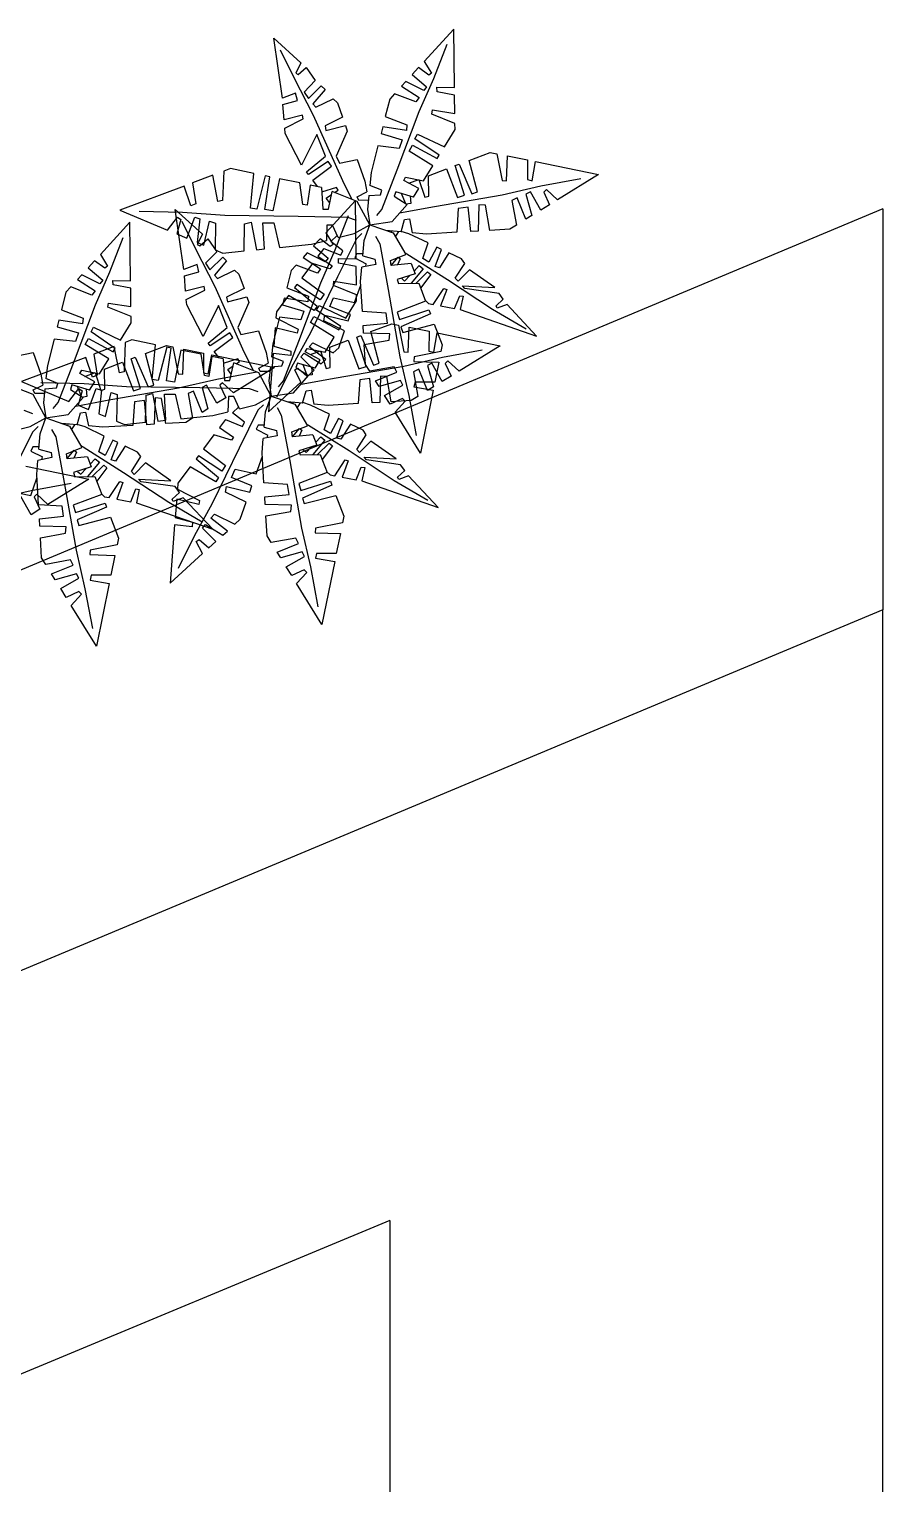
# Model space of a CAD drawing. Header units: millimetres. Extents: x 266 to 2266, y 192 to 2476.
# Drawn here: x 611.8 to 750.4, y 1387.5 to 1623.5 of the extents above; entities that cross this region are included whole.
import ezdxf

# ---------------------------------------------------------------- set-up
doc = ezdxf.new("R2010")
doc.units = ezdxf.units.MM
doc.layers.add('ARREDI_attrezzature', color=8, linetype='Continuous')
doc.layers.add('MURO', color=1, linetype='Continuous')
doc.layers.add('PALMA_pianta - trees palm', color=74, linetype='Continuous', lineweight=25)

msp = doc.modelspace()

# ---------------------------------------------------------------- linework, layer by layer
at = {"layer": 'ARREDI_attrezzature'}
for p, q in [((750.37, 1318.49), (750.37, 1529.3)), ((670.37, 1430.2), (461.56, 1343.3)), ((670.37, 1430.2), (670.37, 1318.49))]:
    msp.add_line(p, q, dxfattribs=at)
at = {"layer": 'MURO'}
for p, q in [((750.37, 1594.35), (266.06, 1391.56)), ((750.37, 1594.35), (750.37, 1529.3)), ((750.37, 1529.3), (266.06, 1326.51))]:
    msp.add_line(p, q, dxfattribs=at)
at = {"layer": 'PALMA_pianta - trees palm'}
for p, q in [((652.91, 1612.32), (651.52, 1622.07)), ((651.52, 1622.07), (655.93, 1618.05)), ((680.74, 1623.53), (675.93, 1618.29)), ((680.85, 1614.04), (680.74, 1623.53)), ((654.85, 1615.6), (652.61, 1620.1)), ((677.47, 1615.49), (679.65, 1621.07)), ((655.93, 1618.05), (655.09, 1616.37)), ((655.49, 1616.14), (656.79, 1617.27)), ((656.79, 1617.27), (658.26, 1615.16)), ((675, 1617.27), (673.96, 1616.14)), ((676.66, 1616.07), (675, 1617.27)), ((675.93, 1618.29), (677.11, 1616.39)), ((657.99, 1609.48), (654.85, 1615.6)), ((655.09, 1616.37), (655.49, 1616.14)), ((658.26, 1615.16), (656.44, 1613.32)), ((672.93, 1615.01), (672.24, 1614.26)), ((672.93, 1615.01), (672.24, 1614.26)), ((675.85, 1613.55), (672.93, 1615.01)), ((673.96, 1616.14), (676.32, 1614.14)), ((675.13, 1610.14), (677.47, 1615.49)), ((677.11, 1616.39), (676.66, 1616.07)), ((655.05, 1613.15), (652.91, 1612.32)), ((655.34, 1611.96), (655.05, 1613.15)), ((656.44, 1613.32), (657.13, 1612.28)), ((657.13, 1612.28), (659.21, 1614.3)), ((659.85, 1613.72), (657.85, 1611.38)), ((659.21, 1614.3), (659.85, 1613.72)), ((659.21, 1614.3), (659.85, 1613.72)), ((671.12, 1613.04), (670.33, 1612.18)), ((674.57, 1611.71), (671.12, 1613.04)), ((672.24, 1614.26), (675.1, 1612.41)), ((675.1, 1612.41), (674.57, 1611.71)), ((676.32, 1614.14), (675.85, 1613.55)), ((677.98, 1614.09), (680.85, 1614.04)), ((678.01, 1613.37), (677.98, 1614.09)), ((680.86, 1612.83), (678.01, 1613.37)), ((680.9, 1609.83), (680.86, 1612.83)), ((652.99, 1611.3), (655.34, 1611.96)), ((653.18, 1608.79), (652.99, 1611.3)), ((657.85, 1611.38), (658.34, 1610.84)), ((658.34, 1610.84), (661.13, 1612.21)), ((661.13, 1612.21), (661.85, 1611.55)), ((661.85, 1611.55), (662.67, 1609.22)), ((670.33, 1612.18), (669.61, 1609.33)), ((671.55, 1600.67), (675.13, 1610.14)), ((677.17, 1609.74), (677.25, 1610.4)), ((677.25, 1610.4), (680.9, 1609.83)), ((656.2, 1609.54), (653.18, 1608.79)), ((653.29, 1607.44), (656.31, 1608.99)), ((656.31, 1608.99), (656.2, 1609.54)), ((662.71, 1598.89), (657.99, 1609.48)), ((662.67, 1609.22), (659.83, 1607.83)), ((659.83, 1607.83), (659.98, 1607.05)), ((659.98, 1607.05), (663.14, 1607.86)), ((663.14, 1607.86), (663.45, 1606.98)), ((663.14, 1607.86), (663.45, 1606.98)), ((669.19, 1607.67), (668.92, 1606.59)), ((669.19, 1607.67), (668.92, 1606.59)), ((673.03, 1607.05), (669.19, 1607.67)), ((669.61, 1609.33), (673.12, 1607.99)), ((673.12, 1607.99), (673.03, 1607.05)), ((680.92, 1608.22), (677.17, 1609.74)), ((680.93, 1607.23), (680.92, 1608.22)), ((653.35, 1606.61), (653.29, 1607.44)), ((656.03, 1601.44), (653.35, 1606.61)), ((658.5, 1606.45), (656.03, 1601.44)), ((659.92, 1602.9), (658.5, 1606.45)), ((663.45, 1606.98), (661.65, 1602.93)), ((668.92, 1606.59), (672.37, 1605.58)), ((672.37, 1605.58), (671.88, 1604.15)), ((674.43, 1605.73), (674.84, 1606.49)), ((678.36, 1603.05), (674.43, 1605.73)), ((674.84, 1606.49), (679.2, 1604.41)), ((679.2, 1604.41), (680.93, 1607.23)), ((668.41, 1604.58), (667.32, 1600.27)), ((671.88, 1604.15), (668.41, 1604.58)), ((673.48, 1603.71), (674.01, 1604.69)), ((677.31, 1601.35), (673.48, 1603.71)), ((674.01, 1604.69), (678.03, 1602.51)), ((678.03, 1602.51), (678.36, 1603.05)), ((678.03, 1602.51), (678.36, 1603.05)), ((683.25, 1602.23), (686.65, 1603.52)), ((686.65, 1603.52), (687.72, 1603.3)), ((687.72, 1603.3), (688.58, 1598.94)), ((689.31, 1598.89), (689.46, 1602.95)), ((689.46, 1602.95), (692.69, 1602.29)), ((644.48, 1600.88), (643.39, 1600.47)), ((648.29, 1600.09), (644.48, 1600.88)), ((656.83, 1600.36), (659.92, 1602.9)), ((660.35, 1602.06), (657.15, 1599.94)), ((657.84, 1599.02), (660.87, 1601.28)), ((660.87, 1601.28), (660.35, 1602.06)), ((661.65, 1602.93), (662.17, 1601.77)), ((662.17, 1601.77), (665.04, 1602.39)), ((665.04, 1602.39), (666.27, 1598.87)), ((669.06, 1594.27), (671.55, 1600.67)), ((675.81, 1598.91), (677.31, 1601.35)), ((676.61, 1599.72), (679.55, 1600.83)), ((679.55, 1600.83), (681.31, 1596.2)), ((680.95, 1601.37), (681.6, 1601.61)), ((680.95, 1601.37), (681.6, 1601.61)), ((682.47, 1596.57), (680.95, 1601.37)), ((681.6, 1601.61), (683.68, 1596.81)), ((684.59, 1597.1), (683.25, 1602.23)), ((692.69, 1602.29), (692.68, 1599.1)), ((693.45, 1598.91), (694, 1602.02)), ((694, 1602.02), (704.22, 1599.93)), ((641.61, 1599.8), (638.31, 1598.56)), ((638.31, 1598.56), (638.86, 1595.19)), ((642.45, 1595.54), (641.61, 1599.8)), ((643.39, 1600.47), (643.21, 1595.72)), ((647.74, 1594.45), (648.29, 1600.09)), ((650.13, 1599.71), (648.74, 1594.3)), ((650.06, 1594.25), (650.86, 1599.56)), ((650.86, 1599.56), (650.13, 1599.71)), ((650.86, 1599.56), (650.13, 1599.71)), ((652.43, 1599.24), (651.36, 1594.05)), ((655.72, 1598.56), (652.43, 1599.24)), ((656.23, 1595.09), (655.72, 1598.56)), ((657.15, 1599.94), (656.83, 1600.36)), ((657.15, 1599.94), (656.83, 1600.36)), ((658.63, 1597.96), (657.84, 1599.02)), ((664.19, 1595.91), (662.71, 1598.89)), ((666.27, 1598.87), (666.61, 1597.12)), ((667.32, 1600.27), (667.11, 1598.16)), ((672.6, 1598.97), (672.89, 1599.52)), ((675.04, 1597.65), (672.6, 1598.97)), ((672.89, 1599.52), (675.81, 1598.91)), ((673.43, 1598.52), (675.08, 1599.14)), ((675.08, 1599.14), (676.01, 1596.24)), ((676.66, 1596.44), (676.61, 1599.72)), ((688.58, 1598.94), (689.31, 1598.89)), ((692.68, 1599.1), (693.45, 1598.91)), ((694.86, 1598.07), (701.34, 1599.27)), ((704.22, 1599.93), (697.56, 1595.83)), ((636.98, 1598.06), (626.54, 1594.13)), ((638.08, 1594.87), (636.98, 1598.06)), ((657.43, 1598.21), (656.95, 1594.98)), ((659.28, 1597.82), (657.43, 1598.21)), ((661.67, 1597.82), (659.27, 1597.09)), ((659.28, 1597.82), (659.49, 1594.3)), ((660.02, 1596.1), (660.91, 1596.69)), ((660.6, 1595.31), (660.02, 1596.1)), ((660.38, 1594.32), (661.01, 1597.15)), ((665.05, 1595.57), (661.01, 1597.15)), ((661.38, 1597), (661.96, 1597.39)), ((661.96, 1597.39), (661.67, 1597.82)), ((665.05, 1596.32), (666.61, 1597.12)), ((665.3, 1595.74), (665.05, 1596.32)), ((666.94, 1596.51), (666.71, 1594.24)), ((666.94, 1596.51), (668.81, 1596.66)), ((669.05, 1597.38), (667.11, 1598.16)), ((668.81, 1596.66), (669.05, 1597.38)), ((671.32, 1597.13), (671.07, 1596.42)), ((671.07, 1596.42), (673.15, 1595.09)), ((674.19, 1596.28), (671.32, 1597.13)), ((672.87, 1595.27), (672.24, 1596.86)), ((673.63, 1596.45), (673.75, 1595.23)), ((674.19, 1596.28), (675.04, 1597.65)), ((676.01, 1596.24), (676.66, 1596.44)), ((677.62, 1594.75), (688.59, 1596.65)), ((681.31, 1596.2), (682.47, 1596.57)), ((683.68, 1596.81), (684.59, 1597.1)), ((688.59, 1596.65), (694.86, 1598.07)), ((691.04, 1596.14), (690.17, 1595.73)), ((692.44, 1592.67), (691.04, 1596.14)), ((693.17, 1597.11), (692.43, 1596.73)), ((692.43, 1596.73), (693.4, 1593.26)), ((694.83, 1594.15), (693.17, 1597.11)), ((695.76, 1597.5), (695.32, 1597.07)), ((695.32, 1597.07), (696.27, 1595.03)), ((697.56, 1595.83), (695.76, 1597.5)), ((626.54, 1594.13), (634.26, 1590.92)), ((636.73, 1593.74), (629.69, 1593.91)), ((636.93, 1584.52), (635.54, 1594.27)), ((635.54, 1594.27), (639.95, 1590.25)), ((643.59, 1593.3), (636.73, 1593.74)), ((638.86, 1595.19), (638.08, 1594.87)), ((643.21, 1595.72), (642.45, 1595.54)), ((648.74, 1594.3), (647.74, 1594.45)), ((651.36, 1594.05), (650.06, 1594.25)), ((656.95, 1594.98), (656.23, 1595.09)), ((659.49, 1594.3), (660.38, 1594.32)), ((664.76, 1595.73), (659.95, 1590.49)), ((664.87, 1586.24), (664.76, 1595.73)), ((667.1, 1591.78), (665.05, 1595.57)), ((666.88, 1595.75), (665.3, 1595.74)), ((666.71, 1594.24), (667.1, 1591.78)), ((668.25, 1593.3), (669.06, 1594.27)), ((670.72, 1592.32), (673.15, 1595.09)), ((671.93, 1593.71), (677.62, 1594.75)), ((673.75, 1595.23), (672.93, 1595.12)), ((681.45, 1594.39), (681.2, 1590.55)), ((683.09, 1594.62), (681.45, 1594.39)), ((683.47, 1590.68), (683.09, 1594.62)), ((684.82, 1595.03), (684.69, 1590.75)), ((685.85, 1594.93), (684.82, 1595.03)), ((686.57, 1590.86), (685.85, 1594.93)), ((690.17, 1595.73), (690.9, 1591.72)), ((696.27, 1595.03), (694.83, 1594.15)), ((628.18, 1592.18), (623.37, 1586.94)), ((628.29, 1582.7), (628.18, 1592.18)), ((634.26, 1590.92), (635.88, 1592.99)), ((636.41, 1592.61), (635.76, 1590.29)), ((635.88, 1592.99), (636.41, 1592.61)), ((638.88, 1587.79), (636.63, 1592.3)), ((637.42, 1589.6), (638.68, 1593.01)), ((638.68, 1593.01), (639.53, 1592.73)), ((639.53, 1592.73), (639.08, 1588.91)), ((640.19, 1588.45), (641.09, 1592.35)), ((641.09, 1592.35), (642.07, 1592.06)), ((642.07, 1592.06), (641.99, 1587.7)), ((655.49, 1593.14), (643.59, 1593.3)), ((646.7, 1587.52), (646.77, 1591.94)), ((646.77, 1591.94), (647.84, 1592.22)), ((647.84, 1592.22), (648.7, 1587.73)), ((649.74, 1592.08), (651.51, 1592.11)), ((650, 1587.86), (649.74, 1592.08)), ((651.51, 1592.11), (652.43, 1588.1)), ((663.56, 1592.96), (655.49, 1593.14)), ((660.13, 1591.7), (660.05, 1589.24)), ((661.02, 1591.72), (660.13, 1591.7)), ((661.94, 1589.71), (661.02, 1591.72)), ((661.49, 1587.69), (663.67, 1593.27)), ((664.96, 1592.45), (663.56, 1592.96)), ((664.55, 1590.37), (667.1, 1591.78)), ((666.17, 1589.22), (667.1, 1591.78)), ((667.1, 1591.78), (670.72, 1592.32)), ((667.1, 1591.78), (670.9, 1590.46)), ((672.17, 1590.63), (672.72, 1592.62)), ((672.72, 1592.62), (673.54, 1592.74)), ((673.54, 1592.74), (673.99, 1590.47)), ((690.9, 1591.72), (689.8, 1591.05)), ((693.4, 1593.26), (692.44, 1592.67)), ((693.4, 1593.26), (692.44, 1592.67)), ((624.91, 1584.14), (627.09, 1589.72)), ((635.76, 1590.29), (637.42, 1589.6)), ((639.08, 1588.91), (640.19, 1588.45)), ((639.08, 1588.91), (640.19, 1588.45)), ((639.95, 1590.25), (639.11, 1588.57)), ((639.51, 1588.34), (640.81, 1589.47)), ((640.81, 1589.47), (642.28, 1587.36)), ((657.62, 1588.63), (660.05, 1589.24)), ((659.02, 1589.47), (657.98, 1588.34)), ((660.68, 1588.27), (659.02, 1589.47)), ((659.95, 1590.49), (661.13, 1588.59)), ((661.8, 1590.01), (660.78, 1589.04)), ((662.73, 1587.53), (660.78, 1589.04)), ((664.92, 1589.49), (661.87, 1583.34)), ((661.94, 1589.71), (664.55, 1590.37)), ((665.81, 1590.38), (664.92, 1589.49)), ((665.96, 1586.71), (666.17, 1589.22)), ((668.03, 1589.91), (668.71, 1588.7)), ((672.17, 1590.63), (669.67, 1590.85)), ((670.64, 1590.77), (670.61, 1590.56)), ((670.9, 1590.46), (672.95, 1586.97)), ((671.26, 1589.83), (671.81, 1590.66)), ((673.46, 1590.32), (672.19, 1590.71)), ((676.55, 1588.84), (673.46, 1590.32)), ((676.32, 1590.27), (673.99, 1590.47)), ((675.69, 1586.29), (676.55, 1588.84)), ((681.2, 1590.55), (676.32, 1590.27)), ((684.69, 1590.75), (683.47, 1590.68)), ((684.69, 1590.75), (683.47, 1590.68)), ((689.8, 1591.05), (686.57, 1590.86)), ((623.37, 1586.94), (624.55, 1585.04)), ((642.01, 1581.68), (638.88, 1587.79)), ((639.11, 1588.57), (639.51, 1588.34)), ((642.28, 1587.36), (640.46, 1585.52)), ((641.15, 1584.48), (643.23, 1586.5)), ((641.99, 1587.7), (643.25, 1587.18)), ((643.23, 1586.5), (643.87, 1585.92)), ((643.23, 1586.5), (643.87, 1585.92)), ((643.25, 1587.18), (646.7, 1587.52)), ((648.7, 1587.73), (650, 1587.86)), ((648.7, 1587.73), (650, 1587.86)), ((652.43, 1588.1), (657.62, 1588.63)), ((656.95, 1587.21), (656.26, 1586.46)), ((656.95, 1587.21), (656.26, 1586.46)), ((656.26, 1586.46), (659.12, 1584.61)), ((659.88, 1585.75), (656.95, 1587.21)), ((657.98, 1588.34), (660.34, 1586.34)), ((659.64, 1587.95), (658.67, 1586.66)), ((658.67, 1586.66), (660.98, 1585.13)), ((659.15, 1582.34), (661.49, 1587.69)), ((659.64, 1587.95), (662.42, 1586.84)), ((661.13, 1588.59), (660.68, 1588.27)), ((662.42, 1586.84), (662.73, 1587.53)), ((664.96, 1587.08), (664.65, 1586.4)), ((665.99, 1587.07), (664.96, 1587.08)), ((665.96, 1586.71), (667.94, 1586.17)), ((668.71, 1588.7), (670.08, 1581.28)), ((670.44, 1585.96), (672.95, 1586.97)), ((670.55, 1585.19), (671.68, 1586.54)), ((671.68, 1586.54), (672.04, 1586.23)), ((672.76, 1587.3), (673.12, 1587.07)), ((673.12, 1587.07), (679.71, 1582.92)), ((677.98, 1588.15), (676.69, 1585.7)), ((677.7, 1584.98), (678.75, 1587.78)), ((678.75, 1587.78), (677.98, 1588.15)), ((678.75, 1587.78), (677.98, 1588.15)), ((679.94, 1587.21), (678.4, 1584.77)), ((681.98, 1586.23), (679.94, 1587.21)), ((622.44, 1585.92), (621.4, 1584.79)), ((621.4, 1584.79), (623.76, 1582.8)), ((624.1, 1584.73), (622.44, 1585.92)), ((622.57, 1578.79), (624.91, 1584.14)), ((624.55, 1585.04), (624.1, 1584.73)), ((639.07, 1585.34), (636.93, 1584.52)), ((637.01, 1583.5), (639.36, 1584.16)), ((639.36, 1584.16), (639.07, 1585.34)), ((640.46, 1585.52), (641.15, 1584.48)), ((643.87, 1585.92), (641.87, 1583.58)), ((642.36, 1583.03), (645.15, 1584.41)), ((645.15, 1584.41), (645.87, 1583.75)), ((654.35, 1584.38), (653.63, 1581.53)), ((655.14, 1585.24), (654.35, 1584.38)), ((658.59, 1583.91), (655.14, 1585.24)), ((657.79, 1585.48), (656.08, 1583.19)), ((660.64, 1584.61), (657.79, 1585.48)), ((659.12, 1584.61), (658.59, 1583.91)), ((660.34, 1586.34), (659.88, 1585.75)), ((660.98, 1585.13), (660.64, 1584.61)), ((662, 1586.29), (664.87, 1586.24)), ((662.03, 1585.57), (662, 1586.29)), ((664.89, 1585.03), (662.03, 1585.57)), ((664.65, 1586.4), (666.52, 1585.44)), ((664.92, 1582.03), (664.89, 1585.03)), ((665.6, 1582.57), (665.8, 1584.9)), ((668.06, 1585.35), (665.8, 1584.9)), ((666.43, 1585.02), (666.52, 1585.44)), ((667.94, 1586.17), (668.06, 1585.35)), ((670.56, 1585.14), (670.44, 1585.96)), ((673.84, 1585.47), (670.56, 1585.14)), ((672.04, 1586.23), (671.62, 1585.25)), ((675.77, 1584.6), (673.83, 1582.28)), ((673.84, 1585.47), (674.46, 1583.82)), ((674.29, 1584.27), (675.11, 1585.15)), ((674.61, 1582.29), (676.49, 1584.12)), ((675.11, 1585.15), (675.77, 1584.6)), ((676.69, 1585.7), (675.69, 1586.29)), ((676.49, 1584.12), (677, 1583.7)), ((678.4, 1584.77), (677.7, 1584.98)), ((680.98, 1583.1), (682.51, 1585.5)), ((683.26, 1584.47), (681.43, 1582.6)), ((682.51, 1585.5), (681.98, 1586.23)), ((687.37, 1581.59), (683.26, 1584.47)), ((687.37, 1581.59), (683.26, 1584.47)), ((618.56, 1581.7), (617.77, 1580.84)), ((622.01, 1580.36), (618.56, 1581.7)), ((620.37, 1583.67), (619.68, 1582.91)), ((620.37, 1583.67), (619.68, 1582.91)), ((619.68, 1582.91), (622.54, 1581.07)), ((623.29, 1582.2), (620.37, 1583.67)), ((623.76, 1582.8), (623.29, 1582.2)), ((625.42, 1582.74), (628.29, 1582.7)), ((625.45, 1582.02), (625.42, 1582.74)), ((628.3, 1581.48), (625.45, 1582.02)), ((637.21, 1580.99), (637.01, 1583.5)), ((640.22, 1581.74), (637.21, 1580.99)), ((640.33, 1581.19), (640.22, 1581.74)), ((641.87, 1583.58), (642.36, 1583.03)), ((645.87, 1583.75), (646.69, 1581.41)), ((655.26, 1582.1), (654.88, 1581.59)), ((655.26, 1582.1), (654.88, 1581.59)), ((659.06, 1579.57), (655.26, 1582.1)), ((655.57, 1572.87), (659.15, 1582.34)), ((656.08, 1583.19), (659.68, 1580.49)), ((661.87, 1583.34), (657.45, 1574.25)), ((661.19, 1581.94), (661.27, 1582.6)), ((664.94, 1580.42), (661.19, 1581.94)), ((661.27, 1582.6), (664.92, 1582.03)), ((664.64, 1579.17), (665.63, 1582)), ((665.89, 1577.7), (665.6, 1582.57)), ((674.46, 1583.82), (671.56, 1582.89)), ((671.56, 1582.89), (671.77, 1582.25)), ((671.77, 1582.25), (675.04, 1582.3)), ((672.23, 1583.11), (672.75, 1582.62)), ((672.75, 1582.62), (673.62, 1583.55)), ((675.04, 1582.3), (676.16, 1579.37)), ((677, 1583.7), (675.35, 1581.5)), ((679.71, 1582.92), (687.04, 1578.09)), ((681.43, 1582.6), (680.98, 1583.1)), ((682.17, 1581.85), (687.37, 1581.59)), ((682.55, 1581.41), (682.17, 1581.85)), ((617.77, 1580.84), (617.05, 1577.98)), ((622.54, 1581.07), (622.01, 1580.36)), ((628.34, 1578.49), (628.3, 1581.48)), ((637.31, 1579.64), (640.33, 1581.19)), ((637.38, 1578.81), (637.31, 1579.64)), ((646.73, 1571.09), (642.01, 1581.68)), ((646.69, 1581.41), (643.85, 1580.03)), ((643.85, 1580.03), (644, 1579.25)), ((644, 1579.25), (647.16, 1580.06)), ((647.16, 1580.06), (647.47, 1579.18)), ((647.16, 1580.06), (647.47, 1579.18)), ((653.92, 1580.31), (651.95, 1577.66)), ((653.21, 1579.87), (652.94, 1578.79)), ((653.21, 1579.87), (652.94, 1578.79)), ((657.05, 1579.25), (653.21, 1579.87)), ((653.63, 1581.53), (657.14, 1580.19)), ((658.07, 1577.85), (653.92, 1580.31)), ((654.88, 1581.59), (658.55, 1578.57)), ((657.14, 1580.19), (657.05, 1579.25)), ((659.68, 1580.49), (659.06, 1579.57)), ((660.61, 1578.54), (661.22, 1579.91)), ((661.22, 1579.91), (664.64, 1579.17)), ((663.22, 1576.61), (664.95, 1579.43)), ((664.95, 1579.43), (664.94, 1580.42)), ((670.08, 1581.28), (672, 1570.32)), ((676.16, 1579.37), (671.54, 1577.6)), ((676.12, 1579.47), (676.63, 1578.99)), ((677.38, 1578.85), (679.09, 1581.45)), ((679.58, 1581.29), (678.6, 1578.62)), ((679.09, 1581.45), (679.58, 1581.29)), ((680.86, 1578.19), (681.7, 1580.26)), ((681.7, 1580.26), (682.25, 1580.17)), ((682.25, 1580.17), (681.78, 1578.01)), ((688.07, 1580.63), (682.55, 1581.41)), ((687.6, 1578.61), (688.76, 1579.68)), ((688.76, 1579.68), (688.07, 1580.63)), ((617.05, 1577.98), (620.56, 1576.64)), ((618.99, 1569.33), (622.57, 1578.79)), ((624.61, 1578.39), (624.69, 1579.05)), ((628.36, 1576.88), (624.61, 1578.39)), ((624.69, 1579.05), (628.34, 1578.49)), ((640.05, 1573.64), (637.38, 1578.81)), ((642.52, 1578.65), (640.05, 1573.64)), ((643.94, 1575.1), (642.52, 1578.65)), ((647.47, 1579.18), (645.67, 1575.13)), ((651.95, 1577.66), (651.87, 1576.68)), ((652.94, 1578.79), (656.4, 1577.78)), ((656.4, 1577.78), (655.9, 1576.35)), ((658.55, 1578.57), (658.07, 1577.85)), ((658.45, 1577.93), (658.87, 1578.69)), ((662.38, 1575.25), (658.45, 1577.93)), ((658.87, 1578.69), (663.22, 1576.61)), ((659.65, 1576.2), (659.82, 1577.13)), ((659.82, 1577.13), (663.59, 1576.17)), ((663.95, 1577.22), (660.61, 1578.54)), ((663.59, 1576.17), (663.95, 1577.22)), ((663.59, 1576.17), (663.95, 1577.22)), ((669.73, 1577.45), (665.89, 1577.7)), ((669.96, 1575.81), (669.73, 1577.45)), ((671.54, 1577.6), (671.91, 1576.43)), ((671.91, 1576.43), (676.7, 1577.96)), ((676.94, 1577.31), (672.15, 1575.23)), ((676.63, 1578.99), (677.38, 1578.85)), ((676.7, 1577.96), (676.94, 1577.31)), ((676.7, 1577.96), (676.94, 1577.31)), ((678.6, 1578.62), (680.86, 1578.19)), ((681.78, 1578.01), (694.17, 1573.71)), ((687.04, 1578.09), (692.48, 1574.91)), ((687.77, 1578.22), (687.6, 1578.61)), ((689.38, 1578.82), (687.77, 1578.22)), ((694.17, 1573.71), (689.38, 1578.82)), ((616.63, 1576.32), (616.36, 1575.24)), ((616.63, 1576.32), (616.36, 1575.24)), ((616.36, 1575.24), (619.81, 1574.23)), ((620.47, 1575.7), (616.63, 1576.32)), ((620.56, 1576.64), (620.47, 1575.7)), ((621.87, 1574.38), (622.28, 1575.14)), ((622.28, 1575.14), (626.64, 1573.07)), ((626.64, 1573.07), (628.37, 1575.88)), ((628.37, 1575.88), (628.36, 1576.88)), ((640.86, 1572.56), (643.94, 1575.1)), ((645.67, 1575.13), (646.19, 1573.97)), ((652.43, 1576.78), (651.35, 1572.47)), ((651.74, 1575.07), (651.51, 1572.09)), ((655.33, 1574.18), (651.74, 1575.07)), ((651.87, 1576.68), (655.46, 1574.83)), ((655.9, 1576.35), (652.43, 1576.78)), ((655.46, 1574.83), (655.33, 1574.18)), ((657.5, 1575.91), (658.03, 1576.89)), ((661.33, 1573.55), (657.5, 1575.91)), ((658.03, 1576.89), (662.05, 1574.71)), ((663.02, 1574.55), (659.65, 1576.2)), ((662.05, 1574.71), (662.38, 1575.25)), ((662.05, 1574.71), (662.38, 1575.25)), ((666.03, 1575.43), (669.96, 1575.81)), ((666.1, 1574.21), (666.03, 1575.43)), ((666.1, 1574.21), (666.03, 1575.43)), ((667.27, 1574.43), (670.67, 1575.72)), ((670.67, 1575.72), (671.74, 1575.5)), ((671.74, 1575.5), (672.6, 1571.14)), ((672.15, 1575.23), (672.44, 1574.32)), ((672.44, 1574.32), (677.57, 1575.67)), ((673.34, 1571.09), (673.48, 1575.15)), ((673.48, 1575.15), (676.71, 1574.49)), ((677.57, 1575.67), (678.86, 1572.27)), ((615.85, 1573.23), (614.77, 1568.93)), ((619.32, 1572.81), (615.85, 1573.23)), ((619.81, 1574.23), (619.32, 1572.81)), ((620.92, 1572.36), (621.45, 1573.34)), ((624.75, 1570), (620.92, 1572.36)), ((621.45, 1573.34), (625.47, 1571.16)), ((625.8, 1571.7), (621.87, 1574.38)), ((627.41, 1572.67), (627.23, 1567.92)), ((628.5, 1573.08), (627.41, 1572.67)), ((632.31, 1572.29), (628.5, 1573.08)), ((631.76, 1566.65), (632.31, 1572.29)), ((641.17, 1572.14), (640.86, 1572.56)), ((641.17, 1572.14), (640.86, 1572.56)), ((644.37, 1574.26), (641.17, 1572.14)), ((641.86, 1571.22), (644.89, 1573.48)), ((644.89, 1573.48), (644.37, 1574.26)), ((646.19, 1573.97), (649.06, 1574.59)), ((649.06, 1574.59), (650.3, 1571.07)), ((651.35, 1572.47), (651.13, 1570.36)), ((653.08, 1566.47), (655.57, 1572.87)), ((657.45, 1574.25), (654.64, 1569.13)), ((657.28, 1571.98), (657.87, 1572.63)), ((657.87, 1572.63), (661.18, 1571)), ((659.83, 1571.11), (661.33, 1573.55)), ((660.63, 1571.92), (663.57, 1573.03)), ((662.05, 1571.78), (663.02, 1574.55)), ((663.57, 1573.03), (665.33, 1568.4)), ((664.97, 1573.56), (665.62, 1573.81)), ((664.97, 1573.56), (665.62, 1573.81)), ((666.5, 1568.77), (664.97, 1573.56)), ((665.62, 1573.81), (667.7, 1569.01)), ((670.37, 1574.09), (666.1, 1574.21)), ((666.21, 1572.33), (670.27, 1573.05)), ((666.4, 1569.1), (666.21, 1572.33)), ((668.61, 1569.3), (667.27, 1574.43)), ((670.27, 1573.05), (670.37, 1574.09)), ((676.71, 1574.49), (676.7, 1571.29)), ((677.47, 1571.11), (678.02, 1574.22)), ((678.02, 1574.22), (688.24, 1572.13)), ((678.86, 1572.27), (678.65, 1571.2)), ((609.61, 1570.43), (612.48, 1571.05)), ((621, 1570.26), (610.56, 1566.33)), ((612.48, 1571.05), (613.71, 1567.52)), ((622.1, 1567.06), (621, 1570.26)), ((625.63, 1572), (622.34, 1570.76)), ((622.34, 1570.76), (622.88, 1567.39)), ((623.25, 1567.57), (624.75, 1570)), ((625.47, 1571.16), (625.8, 1571.7)), ((625.47, 1571.16), (625.8, 1571.7)), ((626.47, 1567.74), (625.63, 1572)), ((628.39, 1570.02), (629.04, 1570.27)), ((628.39, 1570.02), (629.04, 1570.27)), ((629.91, 1565.23), (628.39, 1570.02)), ((629.04, 1570.27), (631.12, 1565.47)), ((630.69, 1570.89), (634.09, 1572.18)), ((632.03, 1565.76), (630.69, 1570.89)), ((634.15, 1571.91), (632.76, 1566.5)), ((634.08, 1566.45), (634.88, 1571.76)), ((634.09, 1572.18), (635.16, 1571.96)), ((634.88, 1571.76), (634.15, 1571.91)), ((634.88, 1571.76), (634.15, 1571.91)), ((635.16, 1571.96), (636.02, 1567.59)), ((636.45, 1571.44), (635.38, 1566.25)), ((639.75, 1570.76), (636.45, 1571.44)), ((636.75, 1567.54), (636.9, 1571.6)), ((636.9, 1571.6), (640.13, 1570.94)), ((640.25, 1567.29), (639.75, 1570.76)), ((640.13, 1570.94), (640.12, 1567.75)), ((640.89, 1567.57), (641.44, 1570.68)), ((641.45, 1570.4), (640.97, 1567.18)), ((641.44, 1570.68), (651.66, 1568.59)), ((643.3, 1570.02), (641.45, 1570.4)), ((642.65, 1570.16), (641.86, 1571.22)), ((643.3, 1570.02), (643.52, 1566.5)), ((645.69, 1570.02), (643.3, 1569.29)), ((645.98, 1569.59), (645.69, 1570.02)), ((648.21, 1568.11), (646.73, 1571.09)), ((650.3, 1571.07), (650.63, 1569.32)), ((651.41, 1570.88), (650.67, 1561.43)), ((653.07, 1569.57), (651.13, 1570.36)), ((654.26, 1570.57), (651.41, 1570.88)), ((651.51, 1572.09), (654.3, 1571.29)), ((654.3, 1571.29), (654.26, 1570.57)), ((655.91, 1570.37), (656.43, 1570.92)), ((658.08, 1568.17), (655.91, 1570.37)), ((656.43, 1570.92), (659.21, 1569.2)), ((656.62, 1571.17), (656.92, 1571.72)), ((659.06, 1569.85), (656.62, 1571.17)), ((656.92, 1571.72), (659.83, 1571.11)), ((659.96, 1569.89), (657.28, 1571.98)), ((657.45, 1570.71), (659.1, 1571.34)), ((659.1, 1571.34), (660.03, 1568.43)), ((659.21, 1569.2), (659.96, 1569.89)), ((659.21, 1569.2), (659.96, 1569.89)), ((660.68, 1568.64), (660.63, 1571.92)), ((661.18, 1571), (662.05, 1571.78)), ((672, 1570.32), (673.43, 1564.06)), ((672.6, 1571.14), (673.34, 1571.09)), ((672.61, 1568.85), (678.88, 1570.27)), ((674.29, 1570.34), (674.23, 1569.6)), ((678.65, 1571.2), (674.29, 1570.34)), ((676.7, 1571.29), (677.47, 1571.11)), ((678.88, 1570.27), (685.36, 1571.47)), ((688.24, 1572.13), (681.58, 1568.03)), ((613.71, 1567.52), (614.05, 1565.77)), ((614.77, 1568.93), (614.55, 1566.81)), ((616.5, 1562.92), (618.99, 1569.33)), ((620.04, 1567.63), (620.34, 1568.17)), ((622.48, 1566.3), (620.04, 1567.63)), ((620.34, 1568.17), (623.25, 1567.57)), ((620.87, 1567.17), (622.52, 1567.8)), ((622.52, 1567.8), (623.45, 1564.89)), ((624.05, 1568.37), (626.99, 1569.49)), ((624.1, 1565.1), (624.05, 1568.37)), ((627.23, 1567.92), (626.47, 1567.74)), ((626.99, 1569.49), (628.75, 1564.85)), ((636.02, 1567.59), (636.75, 1567.54)), ((640.12, 1567.75), (640.89, 1567.57)), ((642.3, 1566.73), (648.78, 1567.93)), ((644.04, 1568.29), (644.93, 1568.89)), ((644.62, 1567.51), (644.04, 1568.29)), ((644.4, 1566.52), (645.04, 1569.35)), ((651.66, 1568.59), (645, 1564.48)), ((649.07, 1567.77), (645.04, 1569.35)), ((645.4, 1569.2), (645.98, 1569.59)), ((649.07, 1568.51), (650.63, 1569.32)), ((649.33, 1567.94), (649.07, 1568.51)), ((651.12, 1563.98), (649.07, 1567.77)), ((650.9, 1567.95), (649.33, 1567.94)), ((650.96, 1568.71), (650.73, 1566.43)), ((650.96, 1568.71), (652.83, 1568.86)), ((654.64, 1569.13), (651.97, 1563.78)), ((652.83, 1568.86), (653.07, 1569.57)), ((654.92, 1568.21), (655.4, 1568.48)), ((655.92, 1566.21), (654.92, 1568.21)), ((655.34, 1569.33), (655.09, 1568.62)), ((655.09, 1568.62), (657.17, 1567.29)), ((658.22, 1568.48), (655.34, 1569.33)), ((655.4, 1568.48), (656.95, 1567.14)), ((656.89, 1567.47), (656.26, 1569.06)), ((656.95, 1567.14), (658.08, 1568.17)), ((657.65, 1568.65), (657.77, 1567.43)), ((658.22, 1568.48), (659.06, 1569.85)), ((660.03, 1568.43), (660.68, 1568.64)), ((661.64, 1566.94), (672.61, 1568.85)), ((665.33, 1568.4), (666.5, 1568.77)), ((667.08, 1568.01), (666.4, 1569.1)), ((671.08, 1568.74), (667.08, 1568.01)), ((667.7, 1569.01), (668.61, 1569.3)), ((668.03, 1566.47), (671.5, 1567.87)), ((671.5, 1567.87), (671.08, 1568.74)), ((675.06, 1568.34), (674.2, 1567.93)), ((674.2, 1567.93), (674.92, 1563.92)), ((674.23, 1569.6), (678.29, 1569.47)), ((676.46, 1564.87), (675.06, 1568.34)), ((677.19, 1569.3), (676.45, 1568.93)), ((676.45, 1568.93), (677.42, 1565.46)), ((678.86, 1566.35), (677.19, 1569.3)), ((678.29, 1569.47), (677.64, 1566.24)), ((679.78, 1569.7), (679.34, 1569.27)), ((679.34, 1569.27), (680.29, 1567.23)), ((681.58, 1568.03), (679.78, 1569.7)), ((612.49, 1564.22), (608.45, 1565.8)), ((610.56, 1566.33), (618.28, 1563.12)), ((612.49, 1564.97), (614.05, 1565.77)), ((620.75, 1565.94), (613.71, 1566.11)), ((614.38, 1565.16), (614.15, 1562.89)), ((614.38, 1565.16), (616.25, 1565.32)), ((616.49, 1566.03), (614.55, 1566.81)), ((616.25, 1565.32), (616.49, 1566.03)), ((618.28, 1563.12), (619.9, 1565.18)), ((618.76, 1565.79), (618.51, 1565.07)), ((621.63, 1564.93), (618.76, 1565.79)), ((620.31, 1563.93), (619.68, 1565.51)), ((619.9, 1565.18), (620.44, 1564.81)), ((627.61, 1565.5), (620.75, 1565.94)), ((621.44, 1561.8), (622.7, 1565.21)), ((621.63, 1564.93), (622.48, 1566.3)), ((622.88, 1567.39), (622.1, 1567.06)), ((622.7, 1565.21), (623.55, 1564.93)), ((625.06, 1563.4), (636.03, 1565.31)), ((639.51, 1565.33), (627.61, 1565.5)), ((628.75, 1564.85), (629.91, 1565.23)), ((631.12, 1565.47), (632.03, 1565.76)), ((632.76, 1566.5), (631.76, 1566.65)), ((635.38, 1566.25), (634.08, 1566.45)), ((636.03, 1565.31), (642.3, 1566.73)), ((647.58, 1565.15), (639.51, 1565.33)), ((640.61, 1565.76), (639.87, 1565.38)), ((639.87, 1565.38), (640.84, 1561.92)), ((640.97, 1567.18), (640.25, 1567.29)), ((642.27, 1562.8), (640.61, 1565.76)), ((643.2, 1566.15), (642.76, 1565.73)), ((642.76, 1565.73), (643.71, 1563.69)), ((645, 1564.48), (643.2, 1566.15)), ((643.52, 1566.5), (644.4, 1566.52)), ((650.67, 1561.43), (655.92, 1566.21)), ((650.73, 1566.43), (651.12, 1563.98)), ((652.27, 1565.5), (653.08, 1566.47)), ((654.74, 1564.52), (657.17, 1567.29)), ((655.95, 1565.9), (661.64, 1566.94)), ((657.77, 1567.43), (656.95, 1567.31)), ((665.47, 1566.59), (665.22, 1562.75)), ((667.11, 1566.82), (665.47, 1566.59)), ((667.49, 1562.88), (667.11, 1566.82)), ((668.62, 1565.51), (668.03, 1566.47)), ((668.62, 1565.51), (668.03, 1566.47)), ((672.08, 1566.49), (668.62, 1565.51)), ((668.84, 1567.23), (668.71, 1562.95)), ((669.88, 1567.13), (668.84, 1567.23)), ((669.51, 1564.08), (672.46, 1565.75)), ((670.59, 1563.06), (669.88, 1567.13)), ((672.46, 1565.75), (672.08, 1566.49)), ((674.45, 1566.24), (674.27, 1565.47)), ((674.27, 1565.47), (677.38, 1564.93)), ((677.64, 1566.24), (674.45, 1566.24)), ((677.42, 1565.46), (676.46, 1564.87)), ((677.42, 1565.46), (676.46, 1564.87)), ((680.29, 1567.23), (678.86, 1566.35)), ((612.74, 1564.39), (612.49, 1564.97)), ((614.54, 1560.44), (612.49, 1564.22)), ((614.32, 1564.4), (612.74, 1564.39)), ((614.15, 1562.89), (614.54, 1560.44)), ((615.69, 1561.95), (616.5, 1562.92)), ((618.16, 1560.98), (620.59, 1563.75)), ((618.51, 1565.07), (620.59, 1563.75)), ((619.37, 1562.36), (625.06, 1563.4)), ((620.44, 1564.81), (619.78, 1562.49)), ((621.19, 1563.89), (620.37, 1563.77)), ((621.07, 1565.1), (621.19, 1563.89)), ((623.55, 1564.93), (623.11, 1561.11)), ((623.45, 1564.89), (624.1, 1565.1)), ((624.21, 1560.65), (625.11, 1564.55)), ((625.11, 1564.55), (626.1, 1564.25)), ((626.1, 1564.25), (626.01, 1559.9)), ((628.89, 1563.04), (628.64, 1559.2)), ((630.53, 1563.28), (628.89, 1563.04)), ((630.91, 1559.33), (630.53, 1563.28)), ((630.72, 1559.72), (630.79, 1564.14)), ((630.79, 1564.14), (631.86, 1564.42)), ((631.86, 1564.42), (632.72, 1559.93)), ((632.26, 1563.68), (632.13, 1559.4)), ((633.29, 1563.58), (632.26, 1563.68)), ((634.01, 1559.51), (633.29, 1563.58)), ((633.76, 1564.28), (635.53, 1564.31)), ((634.02, 1560.06), (633.76, 1564.28)), ((635.53, 1564.31), (636.45, 1560.3)), ((638.48, 1564.8), (637.61, 1564.38)), ((637.61, 1564.38), (638.34, 1560.37)), ((639.88, 1561.33), (638.48, 1564.8)), ((643.71, 1563.69), (642.27, 1562.8)), ((644.16, 1563.9), (644.07, 1561.44)), ((645.04, 1563.92), (644.16, 1563.9)), ((645.96, 1561.91), (645.04, 1563.92)), ((648.98, 1564.65), (647.58, 1565.15)), ((648.57, 1562.57), (651.12, 1563.98)), ((650.19, 1561.42), (651.12, 1563.98)), ((651.12, 1563.98), (654.74, 1564.52)), ((651.12, 1563.98), (654.92, 1562.66)), ((656.19, 1562.83), (653.69, 1563.05)), ((654.66, 1562.97), (654.63, 1562.76)), ((655.29, 1562.03), (655.83, 1562.86)), ((656.19, 1562.83), (656.75, 1564.82)), ((657.49, 1562.51), (656.22, 1562.91)), ((656.75, 1564.82), (657.57, 1564.93)), ((657.57, 1564.93), (658.01, 1562.67)), ((668.71, 1562.95), (667.49, 1562.88)), ((668.71, 1562.95), (667.49, 1562.88)), ((670.4, 1562.65), (669.51, 1564.08)), ((672.43, 1563.6), (670.4, 1562.65)), ((673.83, 1563.24), (670.59, 1563.06)), ((671.2, 1561.36), (672.86, 1563.17)), ((672.86, 1563.17), (672.43, 1563.6)), ((673.43, 1564.06), (674.64, 1557.59)), ((674.92, 1563.92), (673.83, 1563.24)), ((677.38, 1564.93), (675.31, 1554.72)), ((612.4, 1561.11), (611, 1561.61)), ((611.99, 1559.02), (614.54, 1560.44)), ((613.61, 1557.87), (614.54, 1560.44)), ((614.54, 1560.44), (618.16, 1560.98)), ((614.54, 1560.44), (618.34, 1559.11)), ((619.61, 1559.29), (620.16, 1561.27)), ((619.78, 1562.49), (621.44, 1561.8)), ((620.16, 1561.27), (620.98, 1561.39)), ((620.98, 1561.39), (621.43, 1559.13)), ((623.11, 1561.11), (624.21, 1560.65)), ((623.11, 1561.11), (624.21, 1560.65)), ((636.45, 1560.3), (641.65, 1560.83)), ((640.84, 1561.92), (639.88, 1561.33)), ((640.84, 1561.92), (639.88, 1561.33)), ((641.65, 1560.83), (644.07, 1561.44)), ((645.82, 1562.21), (644.8, 1561.24)), ((646.75, 1559.73), (644.8, 1561.24)), ((648.94, 1561.69), (645.89, 1555.54)), ((645.96, 1561.91), (648.57, 1562.57)), ((649.84, 1562.58), (648.94, 1561.69)), ((649.98, 1558.91), (650.19, 1561.42)), ((652.06, 1562.11), (652.73, 1560.9)), ((652.73, 1560.9), (654.1, 1553.48)), ((654.92, 1562.66), (656.97, 1559.17)), ((660.57, 1561.04), (657.49, 1562.51)), ((660.34, 1562.47), (658.01, 1562.67)), ((659.71, 1558.48), (660.57, 1561.04)), ((665.22, 1562.75), (660.34, 1562.47)), ((675.31, 1554.72), (671.2, 1561.36)), ((612.36, 1558.14), (609.31, 1552)), ((609.38, 1558.37), (611.99, 1559.02)), ((613.26, 1559.03), (612.36, 1558.14)), ((615.47, 1558.56), (616.15, 1557.35)), ((619.61, 1559.29), (617.11, 1559.51)), ((618.08, 1559.42), (618.05, 1559.21)), ((618.34, 1559.11), (620.39, 1555.62)), ((618.71, 1558.49), (619.25, 1559.32)), ((620.9, 1558.97), (619.63, 1559.37)), ((623.99, 1557.49), (620.9, 1558.97)), ((623.76, 1558.92), (621.43, 1559.13)), ((628.64, 1559.2), (623.76, 1558.92)), ((626.01, 1559.9), (627.27, 1559.37)), ((627.27, 1559.37), (630.72, 1559.72)), ((632.13, 1559.4), (630.91, 1559.33)), ((632.13, 1559.4), (630.91, 1559.33)), ((632.72, 1559.93), (634.02, 1560.06)), ((632.72, 1559.93), (634.02, 1560.06)), ((637.25, 1559.7), (634.01, 1559.51)), ((638.34, 1560.37), (637.25, 1559.7)), ((643.66, 1560.15), (642.7, 1558.86)), ((642.7, 1558.86), (645, 1557.33)), ((643.66, 1560.15), (646.44, 1559.04)), ((646.44, 1559.04), (646.75, 1559.73)), ((648.98, 1559.28), (648.67, 1558.6)), ((648.67, 1558.6), (650.54, 1557.64)), ((650.01, 1559.27), (648.98, 1559.28)), ((649.98, 1558.91), (651.96, 1558.37)), ((651.96, 1558.37), (652.08, 1557.55)), ((654.46, 1558.16), (656.97, 1559.17)), ((654.58, 1557.34), (654.46, 1558.16)), ((654.57, 1557.39), (655.7, 1558.74)), ((656.06, 1558.43), (655.64, 1557.45)), ((655.7, 1558.74), (656.06, 1558.43)), ((656.78, 1559.5), (657.14, 1559.27)), ((657.14, 1559.27), (663.73, 1555.12)), ((660.71, 1557.9), (659.71, 1558.48)), ((662, 1560.35), (660.71, 1557.9)), ((661.72, 1557.17), (662.77, 1559.98)), ((662.77, 1559.98), (662, 1560.35)), ((662.77, 1559.98), (662, 1560.35)), ((663.96, 1559.41), (662.42, 1556.97)), ((666, 1558.43), (663.96, 1559.41)), ((666.53, 1557.7), (666, 1558.43)), ((612.4, 1555.74), (612.09, 1555.05)), ((613.43, 1555.73), (612.4, 1555.74)), ((613.4, 1555.37), (613.61, 1557.87)), ((616.15, 1557.35), (617.52, 1549.93)), ((620.2, 1555.96), (620.56, 1555.73)), ((620.56, 1555.73), (627.15, 1551.58)), ((623.13, 1554.94), (623.99, 1557.49)), ((625.42, 1556.8), (624.13, 1554.35)), ((625.14, 1553.63), (626.19, 1556.43)), ((626.19, 1556.43), (625.42, 1556.8)), ((626.19, 1556.43), (625.42, 1556.8)), ((627.38, 1555.86), (625.84, 1553.42)), ((629.42, 1554.88), (627.38, 1555.86)), ((641.81, 1557.68), (640.1, 1555.39)), ((644.66, 1556.81), (641.81, 1557.68)), ((645, 1557.33), (644.66, 1556.81)), ((649.62, 1554.77), (649.82, 1557.1)), ((652.08, 1557.55), (649.82, 1557.1)), ((650.46, 1557.22), (650.54, 1557.64)), ((657.86, 1557.67), (654.58, 1557.34)), ((658.49, 1556.02), (655.58, 1555.09)), ((656.77, 1554.82), (657.64, 1555.75)), ((659.79, 1556.8), (657.85, 1554.48)), ((657.86, 1557.67), (658.49, 1556.02)), ((658.31, 1556.47), (659.14, 1557.35)), ((658.63, 1554.49), (660.51, 1556.32)), ((659.14, 1557.35), (659.79, 1556.8)), ((661.02, 1555.89), (659.37, 1553.7)), ((660.51, 1556.32), (661.02, 1555.89)), ((662.42, 1556.97), (661.72, 1557.17)), ((665, 1555.3), (666.53, 1557.7)), ((667.28, 1556.67), (665.45, 1554.8)), ((671.39, 1553.79), (667.28, 1556.67)), ((671.39, 1553.79), (667.28, 1556.67)), ((612.09, 1555.05), (613.96, 1554.1)), ((613.04, 1551.23), (613.24, 1553.55)), ((615.5, 1554), (613.24, 1553.55)), ((613.4, 1555.37), (615.38, 1554.82)), ((613.87, 1553.68), (613.96, 1554.1)), ((615.38, 1554.82), (615.5, 1554)), ((617.88, 1554.62), (620.39, 1555.62)), ((618, 1553.8), (617.88, 1554.62)), ((617.99, 1553.85), (619.12, 1555.19)), ((621.28, 1554.13), (618, 1553.8)), ((619.48, 1554.89), (619.06, 1553.91)), ((619.12, 1555.19), (619.48, 1554.89)), ((621.28, 1554.13), (621.9, 1552.48)), ((621.73, 1552.93), (622.55, 1553.81)), ((622.55, 1553.81), (623.21, 1553.26)), ((624.13, 1554.35), (623.13, 1554.94)), ((625.84, 1553.42), (625.14, 1553.63)), ((628.42, 1551.76), (629.95, 1554.16)), ((629.95, 1554.16), (629.42, 1554.88)), ((639.28, 1554.3), (638.9, 1553.79)), ((639.28, 1554.3), (638.9, 1553.79)), ((638.9, 1553.79), (642.57, 1550.77)), ((643.08, 1551.77), (639.28, 1554.3)), ((640.1, 1555.39), (643.7, 1552.69)), ((645.89, 1555.54), (641.48, 1546.44)), ((648.66, 1551.37), (649.66, 1554.2)), ((649.91, 1549.9), (649.62, 1554.77)), ((654.1, 1553.48), (656.03, 1542.52)), ((655.58, 1555.09), (655.79, 1554.44)), ((655.79, 1554.44), (659.07, 1554.5)), ((656.25, 1555.31), (656.77, 1554.82)), ((659.07, 1554.5), (660.18, 1551.56)), ((661.4, 1551.05), (663.11, 1553.64)), ((663.6, 1553.49), (662.62, 1550.82)), ((663.11, 1553.64), (663.6, 1553.49)), ((663.73, 1555.12), (671.06, 1550.29)), ((665.45, 1554.8), (665, 1555.3)), ((666.19, 1554.05), (671.39, 1553.79)), ((666.57, 1553.61), (666.19, 1554.05)), ((672.09, 1552.83), (666.57, 1553.61)), ((611.3, 1552.6), (621.52, 1550.51)), ((613.33, 1546.35), (613.04, 1551.23)), ((621.9, 1552.48), (619, 1551.55)), ((619, 1551.55), (619.21, 1550.9)), ((619.67, 1551.76), (620.19, 1551.28)), ((620.19, 1551.28), (621.06, 1552.21)), ((623.21, 1553.26), (621.27, 1550.93)), ((622.05, 1550.95), (623.93, 1552.78)), ((624.44, 1552.35), (622.79, 1550.16)), ((623.93, 1552.78), (624.44, 1552.35)), ((627.15, 1551.58), (634.48, 1546.74)), ((628.87, 1551.25), (628.42, 1551.76)), ((630.7, 1553.13), (628.87, 1551.25)), ((634.81, 1550.24), (630.7, 1553.13)), ((634.81, 1550.24), (630.7, 1553.13)), ((637.95, 1552.51), (635.97, 1549.86)), ((642.09, 1550.05), (637.95, 1552.51)), ((643.7, 1552.69), (643.08, 1551.77)), ((644.63, 1550.74), (645.25, 1552.11)), ((645.25, 1552.11), (648.66, 1551.37)), ((660.18, 1551.56), (655.56, 1549.8)), ((660.14, 1551.66), (660.65, 1551.19)), ((660.65, 1551.19), (661.4, 1551.05)), ((664.88, 1550.39), (665.72, 1552.46)), ((665.72, 1552.46), (666.27, 1552.37)), ((666.27, 1552.37), (665.8, 1550.21)), ((671.62, 1550.81), (672.78, 1551.88)), ((673.4, 1551.02), (671.79, 1550.42)), ((672.78, 1551.88), (672.09, 1552.83)), ((678.19, 1545.91), (673.4, 1551.02)), ((605.89, 1547.23), (612.16, 1548.65)), ((612.08, 1547.82), (613.08, 1550.66)), ((612.16, 1548.65), (618.64, 1549.85)), ((621.52, 1550.51), (614.86, 1546.41)), ((617.52, 1549.93), (619.44, 1538.97)), ((619.21, 1550.9), (622.48, 1550.95)), ((622.48, 1550.95), (623.6, 1548.02)), ((624.82, 1547.51), (626.53, 1550.1)), ((627.02, 1549.94), (626.04, 1547.27)), ((626.53, 1550.1), (627.02, 1549.94)), ((628.3, 1546.84), (629.14, 1548.91)), ((629.14, 1548.91), (629.69, 1548.82)), ((629.69, 1548.82), (629.22, 1546.67)), ((629.61, 1550.51), (634.81, 1550.24)), ((629.99, 1550.07), (629.61, 1550.51)), ((635.51, 1549.29), (629.99, 1550.07)), ((636.2, 1548.34), (635.51, 1549.29)), ((635.97, 1549.86), (635.89, 1548.87)), ((635.89, 1548.87), (639.48, 1547.03)), ((642.57, 1550.77), (642.09, 1550.05)), ((643.67, 1548.4), (643.84, 1549.33)), ((643.84, 1549.33), (647.61, 1548.37)), ((647.98, 1549.42), (644.63, 1550.74)), ((647.61, 1548.37), (647.98, 1549.42)), ((647.61, 1548.37), (647.98, 1549.42)), ((653.75, 1549.65), (649.91, 1549.9)), ((653.99, 1548.01), (653.75, 1549.65)), ((655.56, 1549.8), (655.93, 1548.63)), ((655.93, 1548.63), (660.72, 1550.16)), ((660.96, 1549.51), (656.17, 1547.42)), ((660.72, 1550.16), (660.96, 1549.51)), ((660.72, 1550.16), (660.96, 1549.51)), ((662.62, 1550.82), (664.88, 1550.39)), ((665.8, 1550.21), (678.19, 1545.91)), ((671.06, 1550.29), (676.5, 1547.11)), ((671.79, 1550.42), (671.62, 1550.81)), ((608.67, 1548.56), (612.08, 1547.82)), ((612.13, 1544.72), (610.47, 1547.68)), ((613.06, 1548.07), (612.62, 1547.65)), ((612.62, 1547.65), (613.57, 1545.61)), ((614.86, 1546.41), (613.06, 1548.07)), ((617.17, 1546.1), (613.33, 1546.35)), ((623.6, 1548.02), (618.98, 1546.25)), ((619.35, 1545.09), (624.14, 1546.62)), ((623.56, 1548.12), (624.07, 1547.65)), ((624.07, 1547.65), (624.82, 1547.51)), ((624.14, 1546.62), (624.38, 1545.97)), ((624.14, 1546.62), (624.38, 1545.97)), ((626.04, 1547.27), (628.3, 1546.84)), ((629.22, 1546.67), (641.61, 1542.37)), ((634.48, 1546.74), (639.92, 1543.56)), ((635.04, 1547.27), (636.2, 1548.34)), ((635.21, 1546.88), (635.04, 1547.27)), ((636.82, 1547.48), (635.21, 1546.88)), ((635.76, 1547.27), (635.53, 1544.28)), ((639.35, 1546.38), (635.76, 1547.27)), ((641.61, 1542.37), (636.82, 1547.48)), ((641.48, 1546.44), (638.67, 1541.33)), ((639.48, 1547.03), (639.35, 1546.38)), ((647.04, 1546.75), (643.67, 1548.4)), ((646.07, 1543.98), (647.04, 1546.75)), ((650.05, 1547.62), (653.99, 1548.01)), ((650.12, 1546.41), (650.05, 1547.62)), ((650.12, 1546.41), (650.05, 1547.62)), ((654.39, 1546.28), (650.12, 1546.41)), ((654.29, 1545.25), (654.39, 1546.28)), ((656.17, 1547.42), (656.46, 1546.52)), ((656.46, 1546.52), (661.59, 1547.87)), ((661.59, 1547.87), (662.88, 1544.47)), ((613.57, 1545.61), (612.13, 1544.72)), ((613.47, 1544.08), (617.4, 1544.47)), ((613.54, 1542.86), (613.47, 1544.08)), ((613.54, 1542.86), (613.47, 1544.08)), ((617.4, 1544.47), (617.17, 1546.1)), ((618.98, 1546.25), (619.35, 1545.09)), ((624.38, 1545.97), (619.59, 1543.88)), ((619.88, 1542.97), (625.01, 1544.32)), ((625.01, 1544.32), (626.3, 1540.93)), ((635.53, 1544.28), (638.32, 1543.49)), ((641.31, 1544.18), (641.89, 1544.83)), ((643.98, 1542.08), (641.31, 1544.18)), ((641.89, 1544.83), (645.21, 1543.2)), ((645.21, 1543.2), (646.07, 1543.98)), ((650.23, 1544.53), (654.29, 1545.25)), ((650.42, 1541.3), (650.23, 1544.53)), ((662.88, 1544.47), (662.67, 1543.4)), ((617.81, 1542.74), (613.54, 1542.86)), ((613.65, 1540.98), (617.71, 1541.71)), ((617.71, 1541.71), (617.81, 1542.74)), ((619.59, 1543.88), (619.88, 1542.97)), ((635.43, 1543.07), (634.69, 1533.63)), ((638.29, 1542.77), (635.43, 1543.07)), ((638.32, 1543.49), (638.29, 1542.77)), ((639.93, 1542.57), (640.45, 1543.12)), ((642.1, 1540.37), (639.93, 1542.57)), ((640.45, 1543.12), (643.23, 1541.4)), ((643.23, 1541.4), (643.98, 1542.08)), ((643.23, 1541.4), (643.98, 1542.08)), ((656.03, 1542.52), (657.45, 1536.26)), ((658.31, 1542.53), (658.26, 1541.8)), ((658.26, 1541.8), (662.32, 1541.67)), ((662.67, 1543.4), (658.31, 1542.53)), ((662.32, 1541.67), (661.66, 1538.44)), ((613.84, 1537.75), (613.65, 1540.98)), ((626.09, 1539.86), (621.73, 1538.99)), ((626.3, 1540.93), (626.09, 1539.86)), ((638.67, 1541.33), (635.99, 1535.98)), ((638.94, 1540.4), (639.42, 1540.68)), ((639.95, 1538.41), (638.94, 1540.4)), ((639.42, 1540.68), (640.97, 1539.34)), ((640.97, 1539.34), (642.1, 1540.37)), ((651.1, 1540.21), (650.42, 1541.3)), ((655.1, 1540.94), (651.1, 1540.21)), ((652.05, 1538.67), (655.52, 1540.07)), ((655.52, 1540.07), (655.1, 1540.94)), ((614.52, 1536.66), (613.84, 1537.75)), ((618.52, 1537.39), (614.52, 1536.66)), ((618.94, 1536.53), (618.52, 1537.39)), ((619.44, 1538.97), (620.87, 1532.72)), ((621.73, 1538.99), (621.68, 1538.26)), ((621.68, 1538.26), (625.73, 1538.12)), ((625.73, 1538.12), (625.08, 1534.89)), ((634.69, 1533.63), (639.95, 1538.41)), ((652.65, 1537.71), (652.05, 1538.67)), ((652.65, 1537.71), (652.05, 1538.67)), ((656.11, 1538.69), (652.65, 1537.71)), ((653.53, 1536.28), (656.48, 1537.95)), ((656.48, 1537.95), (656.11, 1538.69)), ((658.47, 1538.44), (658.29, 1537.67)), ((658.29, 1537.67), (661.4, 1537.13)), ((661.66, 1538.44), (658.47, 1538.44)), ((661.4, 1537.13), (659.33, 1526.91)), ((615.47, 1535.12), (618.94, 1536.53)), ((616.06, 1534.17), (615.47, 1535.12)), ((616.06, 1534.17), (615.47, 1535.12)), ((619.52, 1535.14), (616.06, 1534.17)), ((619.9, 1534.41), (619.52, 1535.14)), ((621.89, 1534.9), (621.71, 1534.13)), ((625.08, 1534.89), (621.89, 1534.9)), ((654.42, 1534.85), (653.53, 1536.28)), ((656.46, 1535.8), (654.42, 1534.85)), ((655.22, 1533.56), (656.88, 1535.36)), ((656.88, 1535.36), (656.46, 1535.8)), ((657.45, 1536.26), (658.66, 1529.79)), ((616.95, 1532.74), (619.9, 1534.41)), ((617.84, 1531.3), (616.95, 1532.74)), ((619.88, 1532.25), (617.84, 1531.3)), ((620.3, 1531.82), (619.88, 1532.25)), ((620.87, 1532.72), (622.08, 1526.25)), ((621.71, 1534.13), (624.82, 1533.59)), ((624.82, 1533.59), (622.75, 1523.37)), ((659.33, 1526.91), (655.22, 1533.56)), ((618.64, 1530.01), (620.3, 1531.82)), ((622.75, 1523.37), (618.64, 1530.01))]:
    msp.add_line(p, q, dxfattribs=at)

doc.saveas('drawing.dxf')
